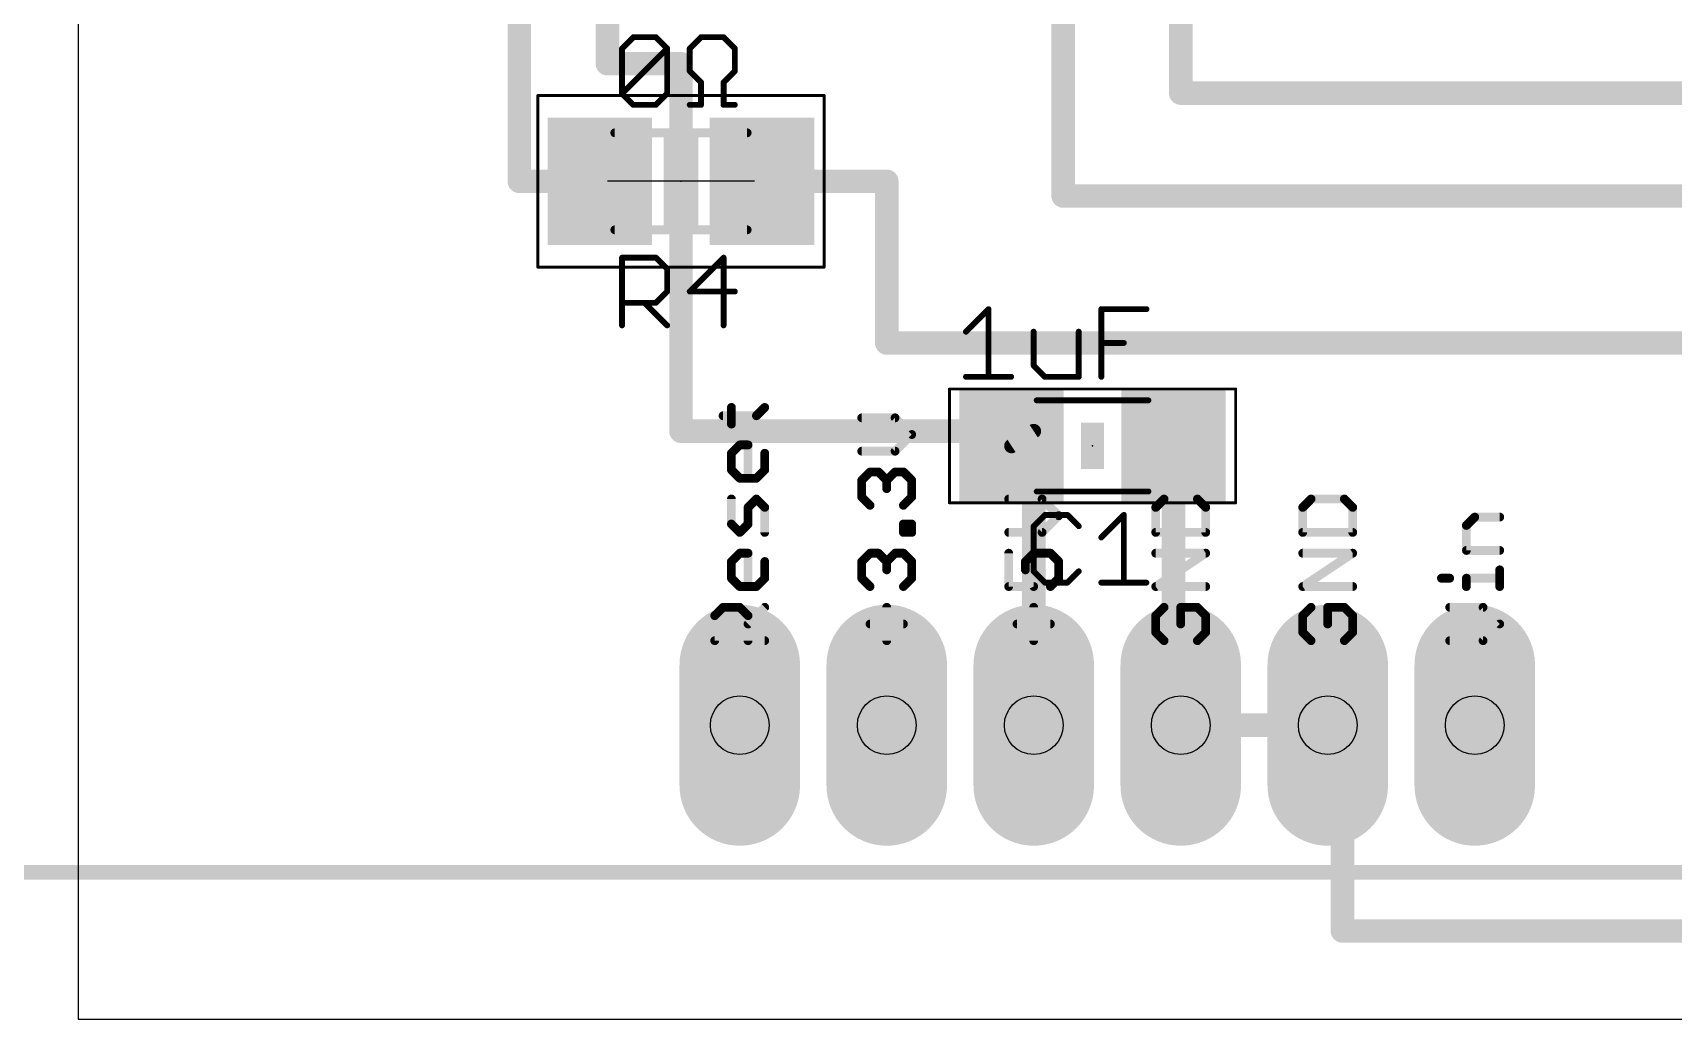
# Model space of a CAD drawing. Extents: x -28 to 100, y 0 to 80.
# Drawn here: x -0.79 to 27.56, y 0 to 17.04 of the extents above; entities that cross this region are included whole.
import ezdxf

# ---------------------------------------------------------------- set-up
doc = ezdxf.new("R2010")
doc.units = 0
for name, color, linetype in [('1', 22, 'CONTINUOUS'), ('17', 82, 'CONTINUOUS'), ('19', 53, 'CONTINUOUS'), ('20', 7, 'CONTINUOUS'), ('21', 253, 'CONTINUOUS'), ('23', 7, 'CONTINUOUS'), ('25', 253, 'CONTINUOUS'), ('27', 253, 'CONTINUOUS'), ('29', 253, 'CONTINUOUS'), ('30', 253, 'CONTINUOUS'), ('31', 253, 'CONTINUOUS'), ('35', 253, 'CONTINUOUS'), ('39', 22, 'CONTINUOUS'), ('44', 253, 'CONTINUOUS'), ('51', 253, 'CONTINUOUS')]:
    doc.layers.add(name, color=color, linetype=linetype)

# ---------------------------------------------------------------- blocks, each defined once
blk = doc.blocks.new('RECT')
blk.add_solid([(-0.5, -0.5), (0.5, -0.5), (-0.5, 0.5), (0.5, 0.5)])
blk = doc.blocks.new('LONGP100')
at = {"const_width": 1}
blk.add_lwpolyline([(-0.5, 0), (0.5, 0)], dxfattribs=at)
at = {"const_width": 0.5}
for points in [[(-0.5, 0.25, 1), (-0.5, -0.25)], [(0.5, -0.25, 1), (0.5, 0.25)]]:
    blk.add_lwpolyline(points, format="xyb", dxfattribs=at)

msp = doc.modelspace()

# ---------------------------------------------------------------- linework, layer by layer
at = {"layer": '1'}
for points, const_width in [([(19.05, 16.002), (19.05, 34.036)], 0.4064), ([(17.018, 14.224), (17.018, 29.718)], 0.4064), ([(9.144, 16.51), (9.144, 24.892)], 0.4064), ([(7.62, 22.606), (7.62, 14.478)], 0.4064), ([(10.414, 16.51), (9.144, 16.51)], 0.4064), ([(10.414, 16.51), (10.414, 10.16)], 0.4064), ([(34.29, 16.002), (19.05, 16.002)], 0.4064), ([(7.62, 14.478), (9.144, 14.478)], 0.4064), ([(13.97, 14.478), (11.684, 14.478)], 0.4064), ([(13.97, 11.684), (13.97, 14.478)], 0.4064), ([(31.75, 14.224), (17.018, 14.224)], 0.4064), ([(29.21, 11.684), (13.97, 11.684)], 0.4064), ([(10.414, 10.16), (16.126, 10.16)], 0.4064), ([(16.126, 10.16), (16.126, 9.906)], 0.4064), ([(16.51, 10.16), (16.126, 9.906)], 0.254), ([(16.126, 9.144), (16.126, 9.906)], 0.4064), ([(18.926, 5.08), (18.926, 9.906)], 0.4064), ([(16.51, 9.144), (16.126, 9.144)], 0.4064), ([(16.51, 5.08), (16.51, 9.144)], 0.4064), ([(19.05, 5.08), (18.926, 5.08)], 0.4064), ([(19.05, 5.08), (21.59, 5.08)], 0.4064), ([(21.59, 5.08), (21.844, 5.08)], 0.4064), ([(21.844, 5.08), (21.844, 1.524)], 0.4064), ([(21.844, 1.524), (48.768, 1.524)], 0.4064)]:
    msp.add_lwpolyline(points, dxfattribs=dict(at, const_width=const_width))
for points, const_width in [([(9.144, 16.6116, 1), (9.144, 16.4084)], 0.2032), ([(9.0424, 16.51, 1), (9.2456, 16.51)], 0.2032), ([(10.5156, 16.51, 1), (10.3124, 16.51)], 0.2032), ([(10.414, 16.4084, 1), (10.414, 16.6116)], 0.2032), ([(19.05, 16.1036, 1), (19.05, 15.9004)], 0.2032), ([(18.9484, 16.002, 1), (19.1516, 16.002)], 0.2032), ([(7.62, 14.5796, 1), (7.62, 14.3764)], 0.2032), ([(7.5184, 14.478, 1), (7.7216, 14.478)], 0.2032), ([(9.144, 14.3764, 1), (9.144, 14.5796)], 0.2032), ([(11.684, 14.5796, 1), (11.684, 14.3764)], 0.2032), ([(14.0716, 14.478, 1), (13.8684, 14.478)], 0.2032), ([(13.97, 14.3764, 1), (13.97, 14.5796)], 0.2032), ([(17.018, 14.3256, 1), (17.018, 14.1224)], 0.2032), ([(16.9164, 14.224, 1), (17.1196, 14.224)], 0.2032), ([(13.97, 11.7856, 1), (13.97, 11.5824)], 0.2032), ([(13.8684, 11.684, 1), (14.0716, 11.684)], 0.2032), ([(10.414, 10.2616, 1), (10.414, 10.0584)], 0.2032), ([(10.3124, 10.16, 1), (10.5156, 10.16)], 0.2032), ([(16.2276, 10.16, 1), (16.0244, 10.16)], 0.2032), ([(16.126, 10.0584, 1), (16.126, 10.2616)], 0.2032), ([(16.545, 10.107, 1), (16.475, 10.213)], 0.127), ([(16.2276, 9.906, 1), (16.0244, 9.906)], 0.2032), ([(16.0244, 9.906, 1), (16.2276, 9.906)], 0.2032), ([(16.091, 9.959, 1), (16.161, 9.853)], 0.127), ([(19.0276, 9.906, 1), (18.8244, 9.906)], 0.2032), ([(16.126, 9.2456, 1), (16.126, 9.0424)], 0.2032), ([(16.0244, 9.144, 1), (16.2276, 9.144)], 0.2032), ([(16.6116, 9.144, 1), (16.4084, 9.144)], 0.2032), ([(16.51, 9.0424, 1), (16.51, 9.2456)], 0.2032), ([(16.4084, 5.08, 1), (16.6116, 5.08)], 0.2032), ([(18.926, 5.1816, 1), (18.926, 4.9784)], 0.2032), ([(18.8244, 5.08, 1), (19.0276, 5.08)], 0.2032), ([(19.05, 5.1816, 1), (19.05, 4.9784)], 0.2032), ([(19.05, 4.9784, 1), (19.05, 5.1816)], 0.2032), ([(21.59, 5.1816, 1), (21.59, 4.9784)], 0.2032), ([(21.59, 4.9784, 1), (21.59, 5.1816)], 0.2032), ([(21.9456, 5.08, 1), (21.7424, 5.08)], 0.2032), ([(21.844, 4.9784, 1), (21.844, 5.1816)], 0.2032), ([(21.844, 1.6256, 1), (21.844, 1.4224)], 0.2032), ([(21.7424, 1.524, 1), (21.9456, 1.524)], 0.2032)]:
    msp.add_lwpolyline(points, format="xyb", dxfattribs=dict(at, const_width=const_width))
at = {"layer": '19'}
msp.add_line((11.684, 14.478), (9.144, 14.478), dxfattribs=at)
at = {"layer": '20'}
for p, q in [((0, 80), (0, 0)), ((0, 0), (100, 0))]:
    msp.add_line(p, q, dxfattribs=at)
at = {"layer": '21', "const_width": 0.1524}
for points in [[(11.1415, 10.4266), (11.7177, 10.4266)], [(11.2856, 10.2826), (11.2856, 10.5707)], [(11.7177, 10.4266), (11.8618, 10.5707)], [(14.1137, 10.391), (13.5375, 10.391)], [(14.4018, 10.1029), (14.1137, 10.391)], [(11.2856, 9.7792), (11.4296, 9.9233)], [(11.4296, 9.9233), (11.5737, 9.9233)], [(11.5737, 9.9233), (11.5737, 9.3471)], [(14.1137, 9.8148), (14.4018, 10.1029)], [(11.2856, 9.4911), (11.2856, 9.7792)], [(11.8618, 9.7792), (11.8618, 9.4911)], [(13.5375, 9.8148), (14.1137, 9.8148)], [(11.4296, 9.3471), (11.2856, 9.4911)], [(11.7177, 9.3471), (11.4296, 9.3471)], [(11.8618, 9.4911), (11.7177, 9.3471)], [(13.5375, 9.3115), (13.6815, 9.4555)], [(13.5375, 9.0234), (13.5375, 9.3115)], [(13.6815, 9.4555), (13.8256, 9.4555)], [(13.8256, 9.4555), (13.9696, 9.3115)], [(13.9696, 9.3115), (14.1137, 9.4555)], [(13.9696, 9.3115), (13.9696, 9.1674)], [(14.1137, 9.4555), (14.2577, 9.4555)], [(14.2577, 9.4555), (14.4018, 9.3115)], [(14.4018, 9.3115), (14.4018, 9.0234)], [(13.6815, 8.8793), (13.5375, 9.0234)], [(14.4018, 9.0234), (14.2577, 8.8793)], [(11.2856, 8.5556), (11.2856, 8.9878)], [(11.7177, 8.9878), (11.5737, 8.8437)], [(11.5737, 8.8437), (11.5737, 8.5556)], [(11.8618, 8.8437), (11.7177, 8.9878)], [(11.8618, 8.4115), (11.8618, 8.8437)], [(16.6537, 8.9878), (16.0775, 8.9878)], [(16.9418, 8.6997), (16.6537, 8.9878)], [(18.7615, 8.9878), (18.6175, 8.8437)], [(18.6175, 8.8437), (18.6175, 8.4115)], [(19.3377, 8.9878), (18.7615, 8.9878)], [(19.4818, 8.8437), (19.3377, 8.9878)], [(19.4818, 8.4115), (19.4818, 8.8437)], [(21.3015, 8.9878), (21.1575, 8.8437)], [(21.1575, 8.8437), (21.1575, 8.4115)], [(21.8777, 8.9878), (21.3015, 8.9878)], [(22.0218, 8.8437), (21.8777, 8.9878)], [(22.0218, 8.4115), (22.0218, 8.8437)], [(11.4296, 8.4115), (11.2856, 8.5556)], [(11.5737, 8.5556), (11.4296, 8.4115)], [(14.2577, 8.4115), (14.2577, 8.5556)], [(14.2577, 8.5556), (14.4018, 8.5556)], [(14.4018, 8.5556), (14.4018, 8.4115)], [(16.6537, 8.4115), (16.9418, 8.6997)], [(23.9856, 8.5319), (24.1296, 8.6759)], [(23.9856, 8.0997), (23.9856, 8.5319)], [(24.1296, 8.6759), (24.5618, 8.6759)], [(14.4018, 8.4115), (14.2577, 8.4115)], [(16.0775, 8.4115), (16.6537, 8.4115)], [(18.6175, 8.4115), (19.4818, 8.4115)], [(21.1575, 8.4115), (22.0218, 8.4115)], [(11.2856, 7.9082), (11.4296, 8.0522)], [(11.2856, 7.6201), (11.2856, 7.9082)], [(11.4296, 8.0522), (11.5737, 8.0522)], [(11.5737, 8.0522), (11.5737, 7.476)], [(11.8618, 7.9082), (11.8618, 7.6201)], [(13.5375, 7.9082), (13.6815, 8.0522)], [(13.5375, 7.6201), (13.5375, 7.9082)], [(13.6815, 8.0522), (13.8256, 8.0522)], [(13.8256, 8.0522), (13.9696, 7.9082)], [(13.9696, 7.9082), (14.1137, 8.0522)], [(13.9696, 7.9082), (13.9696, 7.7641)], [(14.1137, 8.0522), (14.2577, 8.0522)], [(14.2577, 8.0522), (14.4018, 7.9082)], [(14.4018, 7.9082), (14.4018, 7.6201)], [(16.0775, 8.0522), (16.0775, 7.476)], [(16.3656, 7.9082), (16.5096, 8.0522)], [(16.3656, 7.7641), (16.3656, 7.9082)], [(16.5096, 8.0522), (16.7977, 8.0522)], [(16.7977, 8.0522), (16.9418, 7.9082)], [(16.9418, 7.9082), (16.9418, 7.6201)], [(18.6175, 7.476), (19.4818, 8.0522)], [(19.4818, 8.0522), (18.6175, 8.0522)], [(21.1575, 7.476), (22.0218, 8.0522)], [(22.0218, 8.0522), (21.1575, 8.0522)], [(24.5618, 8.0997), (23.9856, 8.0997)], [(11.4296, 7.476), (11.2856, 7.6201)], [(11.8618, 7.6201), (11.7177, 7.476)], [(13.6815, 7.476), (13.5375, 7.6201)], [(14.4018, 7.6201), (14.2577, 7.476)], [(16.5096, 7.476), (16.3656, 7.7641)], [(16.9418, 7.6201), (16.7977, 7.476)], [(23.5534, 7.6201), (23.6975, 7.6201)], [(23.9856, 7.476), (23.9856, 7.6201)], [(23.9856, 7.6201), (24.5618, 7.6201)], [(24.5618, 7.476), (24.5618, 7.7641)], [(11.7177, 7.476), (11.4296, 7.476)], [(16.0775, 7.476), (16.5096, 7.476)], [(19.4818, 7.476), (18.6175, 7.476)], [(22.0218, 7.476), (21.1575, 7.476)], [(10.9975, 6.9727), (11.1415, 7.1167)], [(11.1415, 7.1167), (11.4296, 7.1167)], [(11.4296, 7.1167), (11.5737, 6.9727)], [(11.5737, 6.8286), (11.8618, 7.1167)], [(13.9696, 6.5405), (13.9696, 7.1167)], [(16.5096, 6.5405), (16.5096, 7.1167)], [(18.7615, 7.1167), (18.6175, 6.9727)], [(19.3377, 7.1167), (19.0496, 7.1167)], [(19.0496, 7.1167), (19.0496, 6.8286)], [(19.4818, 6.9727), (19.3377, 7.1167)], [(21.3015, 7.1167), (21.1575, 6.9727)], [(21.8777, 7.1167), (21.5896, 7.1167)], [(21.5896, 7.1167), (21.5896, 6.8286)], [(22.0218, 6.9727), (21.8777, 7.1167)], [(24.2737, 7.1167), (23.6975, 7.1167)], [(24.5618, 6.8286), (24.2737, 7.1167)], [(10.9975, 6.5405), (10.9975, 6.9727)], [(11.5737, 6.9727), (11.5737, 6.5405)], [(13.6815, 6.8286), (14.2577, 6.8286)], [(16.2215, 6.8286), (16.7977, 6.8286)], [(18.6175, 6.9727), (18.6175, 6.6846)], [(19.4818, 6.6846), (19.4818, 6.9727)], [(21.1575, 6.9727), (21.1575, 6.6846)], [(22.0218, 6.6846), (22.0218, 6.9727)], [(24.2737, 6.5405), (24.5618, 6.8286)], [(11.8618, 6.5405), (10.9975, 6.5405)], [(18.6175, 6.6846), (18.7615, 6.5405)], [(18.7615, 6.5405), (19.3377, 6.5405)], [(19.3377, 6.5405), (19.4818, 6.6846)], [(21.1575, 6.6846), (21.3015, 6.5405)], [(21.3015, 6.5405), (21.8777, 6.5405)], [(21.8777, 6.5405), (22.0218, 6.6846)], [(23.6975, 6.5405), (24.2737, 6.5405)]]:
    msp.add_lwpolyline(points, dxfattribs=at)
at = {"layer": '21', "const_width": 0.0762}
for points in [[(11.1415, 10.4647, 1), (11.1415, 10.3885)], [(11.3237, 10.5707, 1), (11.2475, 10.5707)], [(11.6908, 10.4536, 1), (11.7447, 10.3997)], [(11.7177, 10.3885, 1), (11.7177, 10.4647)], [(11.8887, 10.5437, 1), (11.8349, 10.5976)], [(11.2475, 10.2826, 1), (11.3237, 10.2826)], [(13.5375, 10.4291, 1), (13.5375, 10.3529)], [(14.1406, 10.418, 1), (14.0867, 10.3641)], [(14.1137, 10.3529, 1), (14.1137, 10.4291)], [(11.4296, 9.9614, 1), (11.4296, 9.8852)], [(11.4566, 9.8963, 1), (11.4027, 9.9502)], [(11.6118, 9.9233, 1), (11.5356, 9.9233)], [(11.5737, 9.8852, 1), (11.5737, 9.9614)], [(14.4287, 10.076, 1), (14.3749, 10.1299)], [(14.3749, 10.076, 1), (14.4287, 10.1299)], [(11.2586, 9.8062, 1), (11.3125, 9.7523)], [(11.3237, 9.7792, 1), (11.2475, 9.7792)], [(11.8999, 9.7792, 1), (11.8237, 9.7792)], [(13.5375, 9.8529, 1), (13.5375, 9.7767)], [(14.0867, 9.8418, 1), (14.1406, 9.7879)], [(14.1137, 9.7767, 1), (14.1137, 9.8529)], [(11.3125, 9.5181, 1), (11.2586, 9.4642)], [(11.2475, 9.4911, 1), (11.3237, 9.4911)], [(11.4296, 9.3852, 1), (11.4296, 9.309)], [(11.4027, 9.3201, 1), (11.4566, 9.374)], [(11.5356, 9.3471, 1), (11.6118, 9.3471)], [(11.6908, 9.374, 1), (11.7447, 9.3201)], [(11.7177, 9.309, 1), (11.7177, 9.3852)], [(11.8237, 9.4911, 1), (11.8999, 9.4911)], [(11.8887, 9.4642, 1), (11.8349, 9.5181)], [(13.5105, 9.3384, 1), (13.5644, 9.2845)], [(13.5756, 9.3115, 1), (13.4994, 9.3115)], [(13.6815, 9.4936, 1), (13.6815, 9.4174)], [(13.7085, 9.4286, 1), (13.6546, 9.4825)], [(13.8525, 9.4825, 1), (13.7986, 9.4286)], [(13.8256, 9.4174, 1), (13.8256, 9.4936)], [(14.0077, 9.3115, 1), (13.9315, 9.3115)], [(13.9427, 9.3384, 1), (13.9966, 9.2845)], [(13.9427, 9.2845, 1), (13.9966, 9.3384)], [(14.1137, 9.4936, 1), (14.1137, 9.4174)], [(14.1406, 9.4286, 1), (14.0867, 9.4825)], [(14.2847, 9.4825, 1), (14.2308, 9.4286)], [(14.2577, 9.4174, 1), (14.2577, 9.4936)], [(14.4399, 9.3115, 1), (14.3637, 9.3115)], [(14.3749, 9.2845, 1), (14.4287, 9.3384)], [(13.5644, 9.0503, 1), (13.5105, 8.9964)], [(13.9315, 9.1674, 1), (14.0077, 9.1674)], [(14.4287, 8.9964, 1), (14.3749, 9.0503)], [(11.3237, 8.9878, 1), (11.2475, 8.9878)], [(11.6118, 8.8437, 1), (11.5356, 8.8437)], [(11.5467, 8.8706, 1), (11.6006, 8.8168)], [(11.7447, 9.0147, 1), (11.6908, 8.9608)], [(11.7447, 8.9608, 1), (11.6908, 9.0147)], [(11.8999, 8.8437, 1), (11.8237, 8.8437)], [(11.8349, 8.8168, 1), (11.8887, 8.8706)], [(13.4994, 9.0234, 1), (13.5756, 9.0234)], [(13.6546, 8.8524, 1), (13.7085, 8.9062)], [(14.2308, 8.9062, 1), (14.2847, 8.8524)], [(14.3637, 9.0234, 1), (14.4399, 9.0234)], [(16.0775, 9.0259, 1), (16.0775, 8.9497)], [(16.6806, 9.0147, 1), (16.6267, 8.9608)], [(16.6537, 8.9497, 1), (16.6537, 9.0259)], [(18.6556, 8.8437, 1), (18.5794, 8.8437)], [(18.5905, 8.8706, 1), (18.6444, 8.8168)], [(18.7615, 9.0259, 1), (18.7615, 8.9497)], [(18.7885, 8.9608, 1), (18.7346, 9.0147)], [(19.3647, 9.0147, 1), (19.3108, 8.9608)], [(19.3377, 8.9497, 1), (19.3377, 9.0259)], [(19.5199, 8.8437, 1), (19.4437, 8.8437)], [(19.4549, 8.8168, 1), (19.5087, 8.8706)], [(21.1956, 8.8437, 1), (21.1194, 8.8437)], [(21.1305, 8.8706, 1), (21.1844, 8.8168)], [(21.3015, 9.0259, 1), (21.3015, 8.9497)], [(21.3285, 8.9608, 1), (21.2746, 9.0147)], [(21.9047, 9.0147, 1), (21.8508, 8.9608)], [(21.8777, 8.9497, 1), (21.8777, 9.0259)], [(22.0599, 8.8437, 1), (21.9837, 8.8437)], [(21.9949, 8.8168, 1), (22.0487, 8.8706)], [(11.3125, 8.5825, 1), (11.2586, 8.5287)], [(11.2475, 8.5556, 1), (11.3237, 8.5556)], [(11.5356, 8.5556, 1), (11.6118, 8.5556)], [(11.6006, 8.5287, 1), (11.5467, 8.5825)], [(14.2958, 8.5556, 1), (14.2196, 8.5556)], [(14.2577, 8.5937, 1), (14.2577, 8.5175)], [(14.4399, 8.5556, 1), (14.3637, 8.5556)], [(14.4018, 8.5175, 1), (14.4018, 8.5937)], [(16.9687, 8.6727, 1), (16.9149, 8.7266)], [(16.9149, 8.6727, 1), (16.9687, 8.7266)], [(23.9586, 8.5588, 1), (24.0125, 8.5049)], [(24.0237, 8.5319, 1), (23.9475, 8.5319)], [(24.1296, 8.714, 1), (24.1296, 8.6378)], [(24.1566, 8.649, 1), (24.1027, 8.7029)], [(24.5618, 8.6378, 1), (24.5618, 8.714)], [(11.4027, 8.4385, 1), (11.4566, 8.3846)], [(11.4027, 8.3846, 1), (11.4566, 8.4385)], [(11.8237, 8.4115, 1), (11.8999, 8.4115)], [(14.2577, 8.4496, 1), (14.2577, 8.3734)], [(14.2196, 8.4115, 1), (14.2958, 8.4115)], [(14.3637, 8.4115, 1), (14.4399, 8.4115)], [(14.4018, 8.3734, 1), (14.4018, 8.4496)], [(16.0775, 8.4496, 1), (16.0775, 8.3734)], [(16.6267, 8.4385, 1), (16.6806, 8.3846)], [(16.6537, 8.3734, 1), (16.6537, 8.4496)], [(18.6175, 8.4496, 1), (18.6175, 8.3734)], [(18.5794, 8.4115, 1), (18.6556, 8.4115)], [(19.4437, 8.4115, 1), (19.5199, 8.4115)], [(19.4818, 8.3734, 1), (19.4818, 8.4496)], [(21.1575, 8.4496, 1), (21.1575, 8.3734)], [(21.1194, 8.4115, 1), (21.1956, 8.4115)], [(21.9837, 8.4115, 1), (22.0599, 8.4115)], [(22.0218, 8.3734, 1), (22.0218, 8.4496)], [(11.2586, 7.9351, 1), (11.3125, 7.8812)], [(11.3237, 7.9082, 1), (11.2475, 7.9082)], [(11.4296, 8.0903, 1), (11.4296, 8.0141)], [(11.4566, 8.0253, 1), (11.4027, 8.0792)], [(11.6118, 8.0522, 1), (11.5356, 8.0522)], [(11.5737, 8.0141, 1), (11.5737, 8.0903)], [(11.8999, 7.9082, 1), (11.8237, 7.9082)], [(13.5105, 7.9351, 1), (13.5644, 7.8812)], [(13.5756, 7.9082, 1), (13.4994, 7.9082)], [(13.6815, 8.0903, 1), (13.6815, 8.0141)], [(13.7085, 8.0253, 1), (13.6546, 8.0792)], [(13.8525, 8.0792, 1), (13.7986, 8.0253)], [(13.8256, 8.0141, 1), (13.8256, 8.0903)], [(14.0077, 7.9082, 1), (13.9315, 7.9082)], [(13.9427, 7.9351, 1), (13.9966, 7.8812)], [(13.9427, 7.8812, 1), (13.9966, 7.9351)], [(14.1137, 8.0903, 1), (14.1137, 8.0141)], [(14.1406, 8.0253, 1), (14.0867, 8.0792)], [(14.2847, 8.0792, 1), (14.2308, 8.0253)], [(14.2577, 8.0141, 1), (14.2577, 8.0903)], [(14.4399, 7.9082, 1), (14.3637, 7.9082)], [(14.3749, 7.8812, 1), (14.4287, 7.9351)], [(16.1156, 8.0522, 1), (16.0394, 8.0522)], [(16.3386, 7.9351, 1), (16.3925, 7.8812)], [(16.4037, 7.9082, 1), (16.3275, 7.9082)], [(16.5096, 8.0903, 1), (16.5096, 8.0141)], [(16.5366, 8.0253, 1), (16.4827, 8.0792)], [(16.8247, 8.0792, 1), (16.7708, 8.0253)], [(16.7977, 8.0141, 1), (16.7977, 8.0903)], [(16.9799, 7.9082, 1), (16.9037, 7.9082)], [(16.9149, 7.8812, 1), (16.9687, 7.9351)], [(18.6175, 8.0903, 1), (18.6175, 8.0141)], [(19.5029, 8.0205, 1), (19.4607, 8.0839)], [(19.4818, 8.0141, 1), (19.4818, 8.0903)], [(21.1575, 8.0903, 1), (21.1575, 8.0141)], [(22.0429, 8.0205, 1), (22.0007, 8.0839)], [(22.0218, 8.0141, 1), (22.0218, 8.0903)], [(23.9856, 8.1378, 1), (23.9856, 8.0616)], [(23.9475, 8.0997, 1), (24.0237, 8.0997)], [(24.5618, 8.0616, 1), (24.5618, 8.1378)], [(11.3125, 7.647, 1), (11.2586, 7.5931)], [(11.2475, 7.6201, 1), (11.3237, 7.6201)], [(11.8237, 7.6201, 1), (11.8999, 7.6201)], [(11.8887, 7.5931, 1), (11.8349, 7.647)], [(13.5644, 7.647, 1), (13.5105, 7.5931)], [(13.4994, 7.6201, 1), (13.5756, 7.6201)], [(13.9315, 7.7641, 1), (14.0077, 7.7641)], [(14.3637, 7.6201, 1), (14.4399, 7.6201)], [(14.4287, 7.5931, 1), (14.3749, 7.647)], [(16.3997, 7.7812, 1), (16.3315, 7.7471)], [(16.3275, 7.7641, 1), (16.4037, 7.7641)], [(16.9037, 7.6201, 1), (16.9799, 7.6201)], [(16.9687, 7.5931, 1), (16.9149, 7.647)], [(23.5534, 7.6582, 1), (23.5534, 7.582)], [(23.6975, 7.582, 1), (23.6975, 7.6582)], [(24.0237, 7.6201, 1), (23.9475, 7.6201)], [(23.9856, 7.6582, 1), (23.9856, 7.582)], [(24.5999, 7.7641, 1), (24.5237, 7.7641)], [(24.5618, 7.582, 1), (24.5618, 7.6582)], [(11.4296, 7.5141, 1), (11.4296, 7.4379)], [(11.4027, 7.4491, 1), (11.4566, 7.503)], [(11.5356, 7.476, 1), (11.6118, 7.476)], [(11.6908, 7.503, 1), (11.7447, 7.4491)], [(11.7177, 7.4379, 1), (11.7177, 7.5141)], [(13.6546, 7.4491, 1), (13.7085, 7.503)], [(14.2308, 7.503, 1), (14.2847, 7.4491)], [(16.0775, 7.5141, 1), (16.0775, 7.4379)], [(16.0394, 7.476, 1), (16.1156, 7.476)], [(16.4756, 7.459, 1), (16.5437, 7.4931)], [(16.5096, 7.4379, 1), (16.5096, 7.5141)], [(16.7708, 7.503, 1), (16.8247, 7.4491)], [(18.5963, 7.5077, 1), (18.6386, 7.4443)], [(18.6175, 7.5141, 1), (18.6175, 7.4379)], [(19.4818, 7.4379, 1), (19.4818, 7.5141)], [(21.1363, 7.5077, 1), (21.1786, 7.4443)], [(21.1575, 7.5141, 1), (21.1575, 7.4379)], [(22.0218, 7.4379, 1), (22.0218, 7.5141)], [(23.9475, 7.476, 1), (24.0237, 7.476)], [(24.5237, 7.476, 1), (24.5999, 7.476)], [(11.1415, 7.1548, 1), (11.1415, 7.0786)], [(11.1685, 7.0898, 1), (11.1146, 7.1437)], [(11.4566, 7.1437, 1), (11.4027, 7.0898)], [(11.4296, 7.0786, 1), (11.4296, 7.1548)], [(11.8887, 7.0898, 1), (11.8349, 7.1437)], [(14.0077, 7.1167, 1), (13.9315, 7.1167)], [(16.5477, 7.1167, 1), (16.4715, 7.1167)], [(18.7885, 7.0898, 1), (18.7346, 7.1437)], [(19.0496, 7.1548, 1), (19.0496, 7.0786)], [(19.0877, 7.1167, 1), (19.0115, 7.1167)], [(19.3647, 7.1437, 1), (19.3108, 7.0898)], [(19.3377, 7.0786, 1), (19.3377, 7.1548)], [(21.3285, 7.0898, 1), (21.2746, 7.1437)], [(21.5896, 7.1548, 1), (21.5896, 7.0786)], [(21.6277, 7.1167, 1), (21.5515, 7.1167)], [(21.9047, 7.1437, 1), (21.8508, 7.0898)], [(21.8777, 7.0786, 1), (21.8777, 7.1548)], [(23.6975, 7.1548, 1), (23.6975, 7.0786)], [(24.3006, 7.1437, 1), (24.2467, 7.0898)], [(24.2737, 7.0786, 1), (24.2737, 7.1548)], [(10.9705, 6.9996, 1), (11.0244, 6.9457)], [(11.0356, 6.9727, 1), (10.9594, 6.9727)], [(11.5467, 6.8556, 1), (11.6006, 6.8017)], [(11.6118, 6.9727, 1), (11.5356, 6.9727)], [(11.5467, 6.9457, 1), (11.6006, 6.9996)], [(13.6815, 6.8667, 1), (13.6815, 6.7905)], [(14.2577, 6.7905, 1), (14.2577, 6.8667)], [(16.2215, 6.8667, 1), (16.2215, 6.7905)], [(16.7977, 6.7905, 1), (16.7977, 6.8667)], [(18.5905, 6.9996, 1), (18.6444, 6.9457)], [(18.6556, 6.9727, 1), (18.5794, 6.9727)], [(19.0115, 6.8286, 1), (19.0877, 6.8286)], [(19.5199, 6.9727, 1), (19.4437, 6.9727)], [(19.4549, 6.9457, 1), (19.5087, 6.9996)], [(21.1305, 6.9996, 1), (21.1844, 6.9457)], [(21.1956, 6.9727, 1), (21.1194, 6.9727)], [(21.5515, 6.8286, 1), (21.6277, 6.8286)], [(22.0599, 6.9727, 1), (21.9837, 6.9727)], [(21.9949, 6.9457, 1), (22.0487, 6.9996)], [(24.5887, 6.8017, 1), (24.5349, 6.8556)], [(24.5349, 6.8017, 1), (24.5887, 6.8556)], [(10.9975, 6.5786, 1), (10.9975, 6.5024)], [(10.9594, 6.5405, 1), (11.0356, 6.5405)], [(11.5356, 6.5405, 1), (11.6118, 6.5405)], [(11.8618, 6.5024, 1), (11.8618, 6.5786)], [(13.9315, 6.5405, 1), (14.0077, 6.5405)], [(16.4715, 6.5405, 1), (16.5477, 6.5405)], [(18.6444, 6.7115, 1), (18.5905, 6.6576)], [(18.5794, 6.6846, 1), (18.6556, 6.6846)], [(18.7615, 6.5786, 1), (18.7615, 6.5024)], [(18.7346, 6.5136, 1), (18.7885, 6.5674)], [(19.3108, 6.5674, 1), (19.3647, 6.5136)], [(19.3377, 6.5024, 1), (19.3377, 6.5786)], [(19.4437, 6.6846, 1), (19.5199, 6.6846)], [(19.5087, 6.6576, 1), (19.4549, 6.7115)], [(21.1844, 6.7115, 1), (21.1305, 6.6576)], [(21.1194, 6.6846, 1), (21.1956, 6.6846)], [(21.3015, 6.5786, 1), (21.3015, 6.5024)], [(21.2746, 6.5136, 1), (21.3285, 6.5674)], [(21.8508, 6.5674, 1), (21.9047, 6.5136)], [(21.8777, 6.5024, 1), (21.8777, 6.5786)], [(21.9837, 6.6846, 1), (22.0599, 6.6846)], [(22.0487, 6.6576, 1), (21.9949, 6.7115)], [(23.6975, 6.5786, 1), (23.6975, 6.5024)], [(24.2467, 6.5674, 1), (24.3006, 6.5136)], [(24.2737, 6.5024, 1), (24.2737, 6.5786)]]:
    msp.add_lwpolyline(points, format="xyb", dxfattribs=at)
at = {"layer": '23'}
for p in [(10.414, 14.478), (17.526, 9.906)]:
    msp.add_point(p, dxfattribs=at)
at = {"layer": '25', "const_width": 0.1016}
for points in [[(9.396, 11.9888), (9.396, 13.1582)], [(9.396, 13.1582), (9.9807, 13.1582)], [(9.9807, 13.1582), (10.1756, 12.9633)], [(11.1501, 13.1582), (10.5654, 12.5735)], [(11.1501, 11.9888), (11.1501, 13.1582)], [(10.1756, 12.9633), (10.1756, 12.5735)], [(10.1756, 12.5735), (9.9807, 12.3786)], [(10.5654, 12.5735), (11.345, 12.5735)], [(9.9807, 12.3786), (9.396, 12.3786)], [(9.7858, 12.3786), (10.1756, 11.9888)], [(16.7029, 8.7132), (16.508, 8.5183)], [(16.508, 8.5183), (16.508, 7.7387)], [(17.0927, 8.7132), (16.7029, 8.7132)], [(17.2876, 8.5183), (17.0927, 8.7132)], [(17.6774, 8.3234), (18.0672, 8.7132)], [(18.0672, 8.7132), (18.0672, 7.5438)], [(16.508, 7.7387), (16.7029, 7.5438)], [(17.0927, 7.5438), (17.2876, 7.7387)], [(16.7029, 7.5438), (17.0927, 7.5438)], [(17.6774, 7.5438), (18.457, 7.5438)]]:
    msp.add_lwpolyline(points, dxfattribs=at)
at = {"layer": '25', "const_width": 0.0508}
for points in [[(9.4214, 13.1582, 1), (9.3706, 13.1582)], [(9.396, 13.1836, 1), (9.396, 13.1328)], [(9.9987, 13.1762, 1), (9.9627, 13.1402)], [(9.9807, 13.1328, 1), (9.9807, 13.1836)], [(11.1755, 13.1582, 1), (11.1247, 13.1582)], [(11.1681, 13.1402, 1), (11.1321, 13.1762)], [(10.201, 12.9633, 1), (10.1502, 12.9633)], [(10.1576, 12.9453, 1), (10.1936, 12.9813)], [(10.1502, 12.5735, 1), (10.201, 12.5735)], [(10.1936, 12.5555, 1), (10.1576, 12.5915)], [(10.5474, 12.5915, 1), (10.5834, 12.5555)], [(10.5654, 12.5989, 1), (10.5654, 12.5481)], [(11.345, 12.5481, 1), (11.345, 12.5989)], [(9.396, 12.404, 1), (9.396, 12.3532)], [(9.8038, 12.3966, 1), (9.7678, 12.3606)], [(9.9627, 12.3966, 1), (9.9987, 12.3606)], [(9.9807, 12.3532, 1), (9.9807, 12.404)], [(9.3706, 11.9888, 1), (9.4214, 11.9888)], [(10.1576, 11.9708, 1), (10.1936, 12.0068)], [(11.1247, 11.9888, 1), (11.1755, 11.9888)], [(16.49, 8.5363, 1), (16.526, 8.5003)], [(16.5334, 8.5183, 1), (16.4826, 8.5183)], [(16.7029, 8.7386, 1), (16.7029, 8.6878)], [(16.7209, 8.6952, 1), (16.6849, 8.7312)], [(17.1107, 8.7312, 1), (17.0747, 8.6952)], [(17.0927, 8.6878, 1), (17.0927, 8.7386)], [(17.2696, 8.5003, 1), (17.3056, 8.5363)], [(18.0926, 8.7132, 1), (18.0418, 8.7132)], [(18.0852, 8.6952, 1), (18.0492, 8.7312)], [(17.6594, 8.3414, 1), (17.6954, 8.3054)], [(16.526, 7.7567, 1), (16.49, 7.7207)], [(16.4826, 7.7387, 1), (16.5334, 7.7387)], [(17.3056, 7.7207, 1), (17.2696, 7.7567)], [(16.7029, 7.5692, 1), (16.7029, 7.5184)], [(16.6849, 7.5258, 1), (16.7209, 7.5618)], [(17.0747, 7.5618, 1), (17.1107, 7.5258)], [(17.0927, 7.5184, 1), (17.0927, 7.5692)], [(17.6774, 7.5692, 1), (17.6774, 7.5184)], [(18.0418, 7.5438, 1), (18.0926, 7.5438)], [(18.457, 7.5184, 1), (18.457, 7.5692)]]:
    msp.add_lwpolyline(points, format="xyb", dxfattribs=at)
at = {"layer": '27', "const_width": 0.1016}
for points in [[(9.396, 16.7733), (9.5909, 16.9682)], [(9.5909, 16.9682), (9.9807, 16.9682)], [(9.9807, 16.9682), (10.1756, 16.7733)], [(10.5654, 16.7733), (10.7603, 16.9682)], [(10.7603, 16.9682), (11.1501, 16.9682)], [(11.1501, 16.9682), (11.345, 16.7733)], [(9.396, 15.9937), (9.396, 16.7733)], [(9.396, 15.9937), (10.1756, 16.7733)], [(10.1756, 16.7733), (10.1756, 15.9937)], [(10.5654, 16.3835), (10.5654, 16.7733)], [(11.345, 16.7733), (11.345, 16.3835)], [(10.7603, 16.1886), (10.5654, 16.3835)], [(10.7603, 15.7988), (10.7603, 16.1886)], [(11.345, 16.3835), (11.1501, 16.1886)], [(11.1501, 16.1886), (11.1501, 15.7988)], [(9.5909, 15.7988), (9.396, 15.9937)], [(10.1756, 15.9937), (9.9807, 15.7988)], [(9.9807, 15.7988), (9.5909, 15.7988)], [(10.5654, 15.7988), (10.7603, 15.7988)], [(11.1501, 15.7988), (11.345, 15.7988)], [(15.3386, 11.8794), (15.7284, 12.2692)], [(15.7284, 12.2692), (15.7284, 11.0998)], [(17.6774, 11.0998), (17.6774, 12.2692)], [(17.6774, 12.2692), (18.457, 12.2692)], [(16.508, 11.8794), (16.508, 11.2947)], [(17.2876, 11.0998), (17.2876, 11.8794)], [(17.6774, 11.6845), (18.0672, 11.6845)], [(16.508, 11.2947), (16.7029, 11.0998)], [(15.3386, 11.0998), (16.1182, 11.0998)], [(16.7029, 11.0998), (17.2876, 11.0998)]]:
    msp.add_lwpolyline(points, dxfattribs=at)
at = {"layer": '27', "const_width": 0.0508}
for points in [[(9.5909, 16.9936, 1), (9.5909, 16.9428)], [(9.6089, 16.9502, 1), (9.5729, 16.9862)], [(9.9987, 16.9862, 1), (9.9627, 16.9502)], [(9.9807, 16.9428, 1), (9.9807, 16.9936)], [(10.7603, 16.9936, 1), (10.7603, 16.9428)], [(10.7783, 16.9502, 1), (10.7423, 16.9862)], [(11.1681, 16.9862, 1), (11.1321, 16.9502)], [(11.1501, 16.9428, 1), (11.1501, 16.9936)], [(9.378, 16.7913, 1), (9.414, 16.7553)], [(9.4214, 16.7733, 1), (9.3706, 16.7733)], [(10.201, 16.7733, 1), (10.1502, 16.7733)], [(10.1936, 16.7553, 1), (10.1576, 16.7913)], [(10.1576, 16.7553, 1), (10.1936, 16.7913)], [(10.5474, 16.7913, 1), (10.5834, 16.7553)], [(10.5908, 16.7733, 1), (10.54, 16.7733)], [(11.3704, 16.7733, 1), (11.3196, 16.7733)], [(11.327, 16.7553, 1), (11.363, 16.7913)], [(10.5834, 16.4015, 1), (10.5474, 16.3655)], [(10.54, 16.3835, 1), (10.5908, 16.3835)], [(10.7857, 16.1886, 1), (10.7349, 16.1886)], [(10.7423, 16.1706, 1), (10.7783, 16.2066)], [(11.1321, 16.2066, 1), (11.1681, 16.1706)], [(11.1755, 16.1886, 1), (11.1247, 16.1886)], [(11.3196, 16.3835, 1), (11.3704, 16.3835)], [(11.363, 16.3655, 1), (11.327, 16.4015)], [(9.414, 16.0117, 1), (9.378, 15.9757)], [(9.378, 16.0117, 1), (9.414, 15.9757)], [(9.3706, 15.9937, 1), (9.4214, 15.9937)], [(10.1502, 15.9937, 1), (10.201, 15.9937)], [(10.1936, 15.9757, 1), (10.1576, 16.0117)], [(9.5909, 15.8242, 1), (9.5909, 15.7734)], [(9.5729, 15.7808, 1), (9.6089, 15.8168)], [(9.9627, 15.8168, 1), (9.9987, 15.7808)], [(9.9807, 15.7734, 1), (9.9807, 15.8242)], [(10.5654, 15.8242, 1), (10.5654, 15.7734)], [(10.7349, 15.7988, 1), (10.7857, 15.7988)], [(10.7603, 15.7734, 1), (10.7603, 15.8242)], [(11.1501, 15.8242, 1), (11.1501, 15.7734)], [(11.1247, 15.7988, 1), (11.1755, 15.7988)], [(11.345, 15.7734, 1), (11.345, 15.8242)], [(15.7538, 12.2692, 1), (15.703, 12.2692)], [(15.7464, 12.2512, 1), (15.7104, 12.2872)], [(17.7028, 12.2692, 1), (17.652, 12.2692)], [(17.6774, 12.2946, 1), (17.6774, 12.2438)], [(18.457, 12.2438, 1), (18.457, 12.2946)], [(15.3206, 11.8974, 1), (15.3566, 11.8614)], [(16.5334, 11.8794, 1), (16.4826, 11.8794)], [(17.313, 11.8794, 1), (17.2622, 11.8794)], [(17.6774, 11.7099, 1), (17.6774, 11.6591)], [(18.0672, 11.6591, 1), (18.0672, 11.7099)], [(16.526, 11.3127, 1), (16.49, 11.2767)], [(15.3386, 11.1252, 1), (15.3386, 11.0744)], [(15.703, 11.0998, 1), (15.7538, 11.0998)], [(16.1182, 11.0744, 1), (16.1182, 11.1252)], [(16.4826, 11.2947, 1), (16.5334, 11.2947)], [(16.7029, 11.1252, 1), (16.7029, 11.0744)], [(16.6849, 11.0818, 1), (16.7209, 11.1178)], [(17.2622, 11.0998, 1), (17.313, 11.0998)], [(17.2876, 11.0744, 1), (17.2876, 11.1252)], [(17.652, 11.0998, 1), (17.7028, 11.0998)]]:
    msp.add_lwpolyline(points, format="xyb", dxfattribs=at)
at = {"layer": '39', "const_width": 0.0508}
for points in [[(7.941, 15.961), (12.887, 15.961)], [(7.941, 12.995), (7.941, 15.961)], [(12.887, 15.961), (12.887, 12.995)], [(12.887, 12.995), (7.941, 12.995)], [(15.053, 10.889), (19.999, 10.889)], [(15.053, 8.923), (15.053, 10.889)], [(19.999, 10.889), (19.999, 8.923)], [(19.999, 8.923), (15.053, 8.923)]]:
    msp.add_lwpolyline(points, dxfattribs=at)
at = {"layer": '39', "const_width": 0.0254}
for points in [[(7.941, 15.9737, 1), (7.941, 15.9483)], [(7.9537, 15.961, 1), (7.9283, 15.961)], [(12.8997, 15.961, 1), (12.8743, 15.961)], [(12.887, 15.9483, 1), (12.887, 15.9737)], [(7.941, 13.0077, 1), (7.941, 12.9823)], [(7.9283, 12.995, 1), (7.9537, 12.995)], [(12.8743, 12.995, 1), (12.8997, 12.995)], [(12.887, 12.9823, 1), (12.887, 13.0077)], [(15.053, 10.9017, 1), (15.053, 10.8763)], [(15.0657, 10.889, 1), (15.0403, 10.889)], [(20.0117, 10.889, 1), (19.9863, 10.889)], [(19.999, 10.8763, 1), (19.999, 10.9017)], [(15.053, 8.9357, 1), (15.053, 8.9103)], [(15.0403, 8.923, 1), (15.0657, 8.923)], [(19.9863, 8.923, 1), (20.0117, 8.923)], [(19.999, 8.9103, 1), (19.999, 8.9357)]]:
    msp.add_lwpolyline(points, format="xyb", dxfattribs=at)
at = {"layer": '44'}
for centre in [(11.43, 5.08), (13.97, 5.08), (16.51, 5.08), (19.05, 5.08), (21.59, 5.08), (24.13, 5.08)]:
    msp.add_circle(centre, 0.508, dxfattribs=at)
at = {"layer": '51'}
for points, const_width in [([(9.271, 15.3162), (11.557, 15.3162)], 0.1524), ([(9.271, 13.6398), (11.557, 13.6398)], 0.1524), ([(18.491, 10.693), (16.561, 10.693)], 0.1016), ([(18.491, 9.119), (16.561, 9.119)], 0.1016), ([(-10.16, 2.54), (44.45, 2.54)], 0.254)]:
    msp.add_lwpolyline(points, dxfattribs=dict(at, const_width=const_width))
for points, const_width in [([(9.271, 15.3543, 1), (9.271, 15.2781)], 0.0762), ([(11.557, 15.2781, 1), (11.557, 15.3543)], 0.0762), ([(9.271, 13.6779, 1), (9.271, 13.6017)], 0.0762), ([(11.557, 13.6017, 1), (11.557, 13.6779)], 0.0762), ([(16.561, 10.7184, 1), (16.561, 10.6676)], 0.0508), ([(18.491, 10.6676, 1), (18.491, 10.7184)], 0.0508), ([(16.561, 9.1444, 1), (16.561, 9.0936)], 0.0508), ([(18.491, 9.0936, 1), (18.491, 9.1444)], 0.0508)]:
    msp.add_lwpolyline(points, format="xyb", dxfattribs=dict(at, const_width=const_width))

# ---------------------------------------------------------------- block references
at = {"layer": '1', "xscale": 1.6, "rotation": 180}
for p, yscale in [((9.014, 14.478), 2), ((11.814, 14.478), 2), ((16.126, 9.906), 1.8), ((18.926, 9.906), 1.8)]:
    msp.add_blockref('RECT', p, dxfattribs=dict(at, yscale=yscale))
at = {"layer": '17', "xscale": 1.8796, "yscale": 1.8796, "rotation": 90}
for p in [(11.43, 5.08), (11.43, 5.08), (13.97, 5.08), (13.97, 5.08), (16.51, 5.08), (16.51, 5.08), (19.05, 5.08), (19.05, 5.08), (21.59, 5.08), (21.59, 5.08), (24.13, 5.08), (24.13, 5.08)]:
    msp.add_blockref('LONGP100', p, dxfattribs=at)
at = {"layer": '29'}
for name, p, xscale, yscale, rotation in [('RECT', (9.014, 14.478), 1.8032, 2.2032, 180), ('RECT', (11.814, 14.478), 1.8032, 2.2032, 180), ('RECT', (16.126, 9.906), 1.8032, 2.0032, 180), ('RECT', (18.926, 9.906), 1.8032, 2.0032, 180), ('LONGP100', (11.43, 5.08), 2.0828, 2.0828, 90), ('LONGP100', (13.97, 5.08), 2.0828, 2.0828, 90), ('LONGP100', (16.51, 5.08), 2.0828, 2.0828, 90), ('LONGP100', (19.05, 5.08), 2.0828, 2.0828, 90), ('LONGP100', (21.59, 5.08), 2.0828, 2.0828, 90), ('LONGP100', (24.13, 5.08), 2.0828, 2.0828, 90)]:
    msp.add_blockref(name, p, dxfattribs=dict(at, xscale=xscale, yscale=yscale, rotation=rotation))
at = {"layer": '30', "xscale": 2.0828, "yscale": 2.0828, "rotation": 90}
for p in [(11.43, 5.08), (13.97, 5.08), (16.51, 5.08), (19.05, 5.08), (21.59, 5.08), (24.13, 5.08)]:
    msp.add_blockref('LONGP100', p, dxfattribs=at)
at = {"layer": '31', "xscale": 1.6, "rotation": 180}
for p, yscale in [((9.014, 14.478), 2), ((11.814, 14.478), 2), ((16.126, 9.906), 1.8), ((18.926, 9.906), 1.8)]:
    msp.add_blockref('RECT', p, dxfattribs=dict(at, yscale=yscale))
at = {"layer": '35', "rotation": 180}
for p, xscale, yscale in [((10.414, 14.478), 0.6, 1.6002), ((17.526, 9.906), 0.3998, 0.8002)]:
    msp.add_blockref('RECT', p, dxfattribs=dict(at, xscale=xscale, yscale=yscale))
at = {"layer": '51', "rotation": 180}
for p, xscale, yscale in [((9.0043, 14.478), 0.5842, 1.8288), ((11.8237, 14.478), 0.5842, 1.8288), ((16.1992, 9.9051), 0.7501, 1.7), ((18.8528, 9.9069), 0.7501, 1.7)]:
    msp.add_blockref('RECT', p, dxfattribs=dict(at, xscale=xscale, yscale=yscale))

doc.saveas('drawing.dxf')
